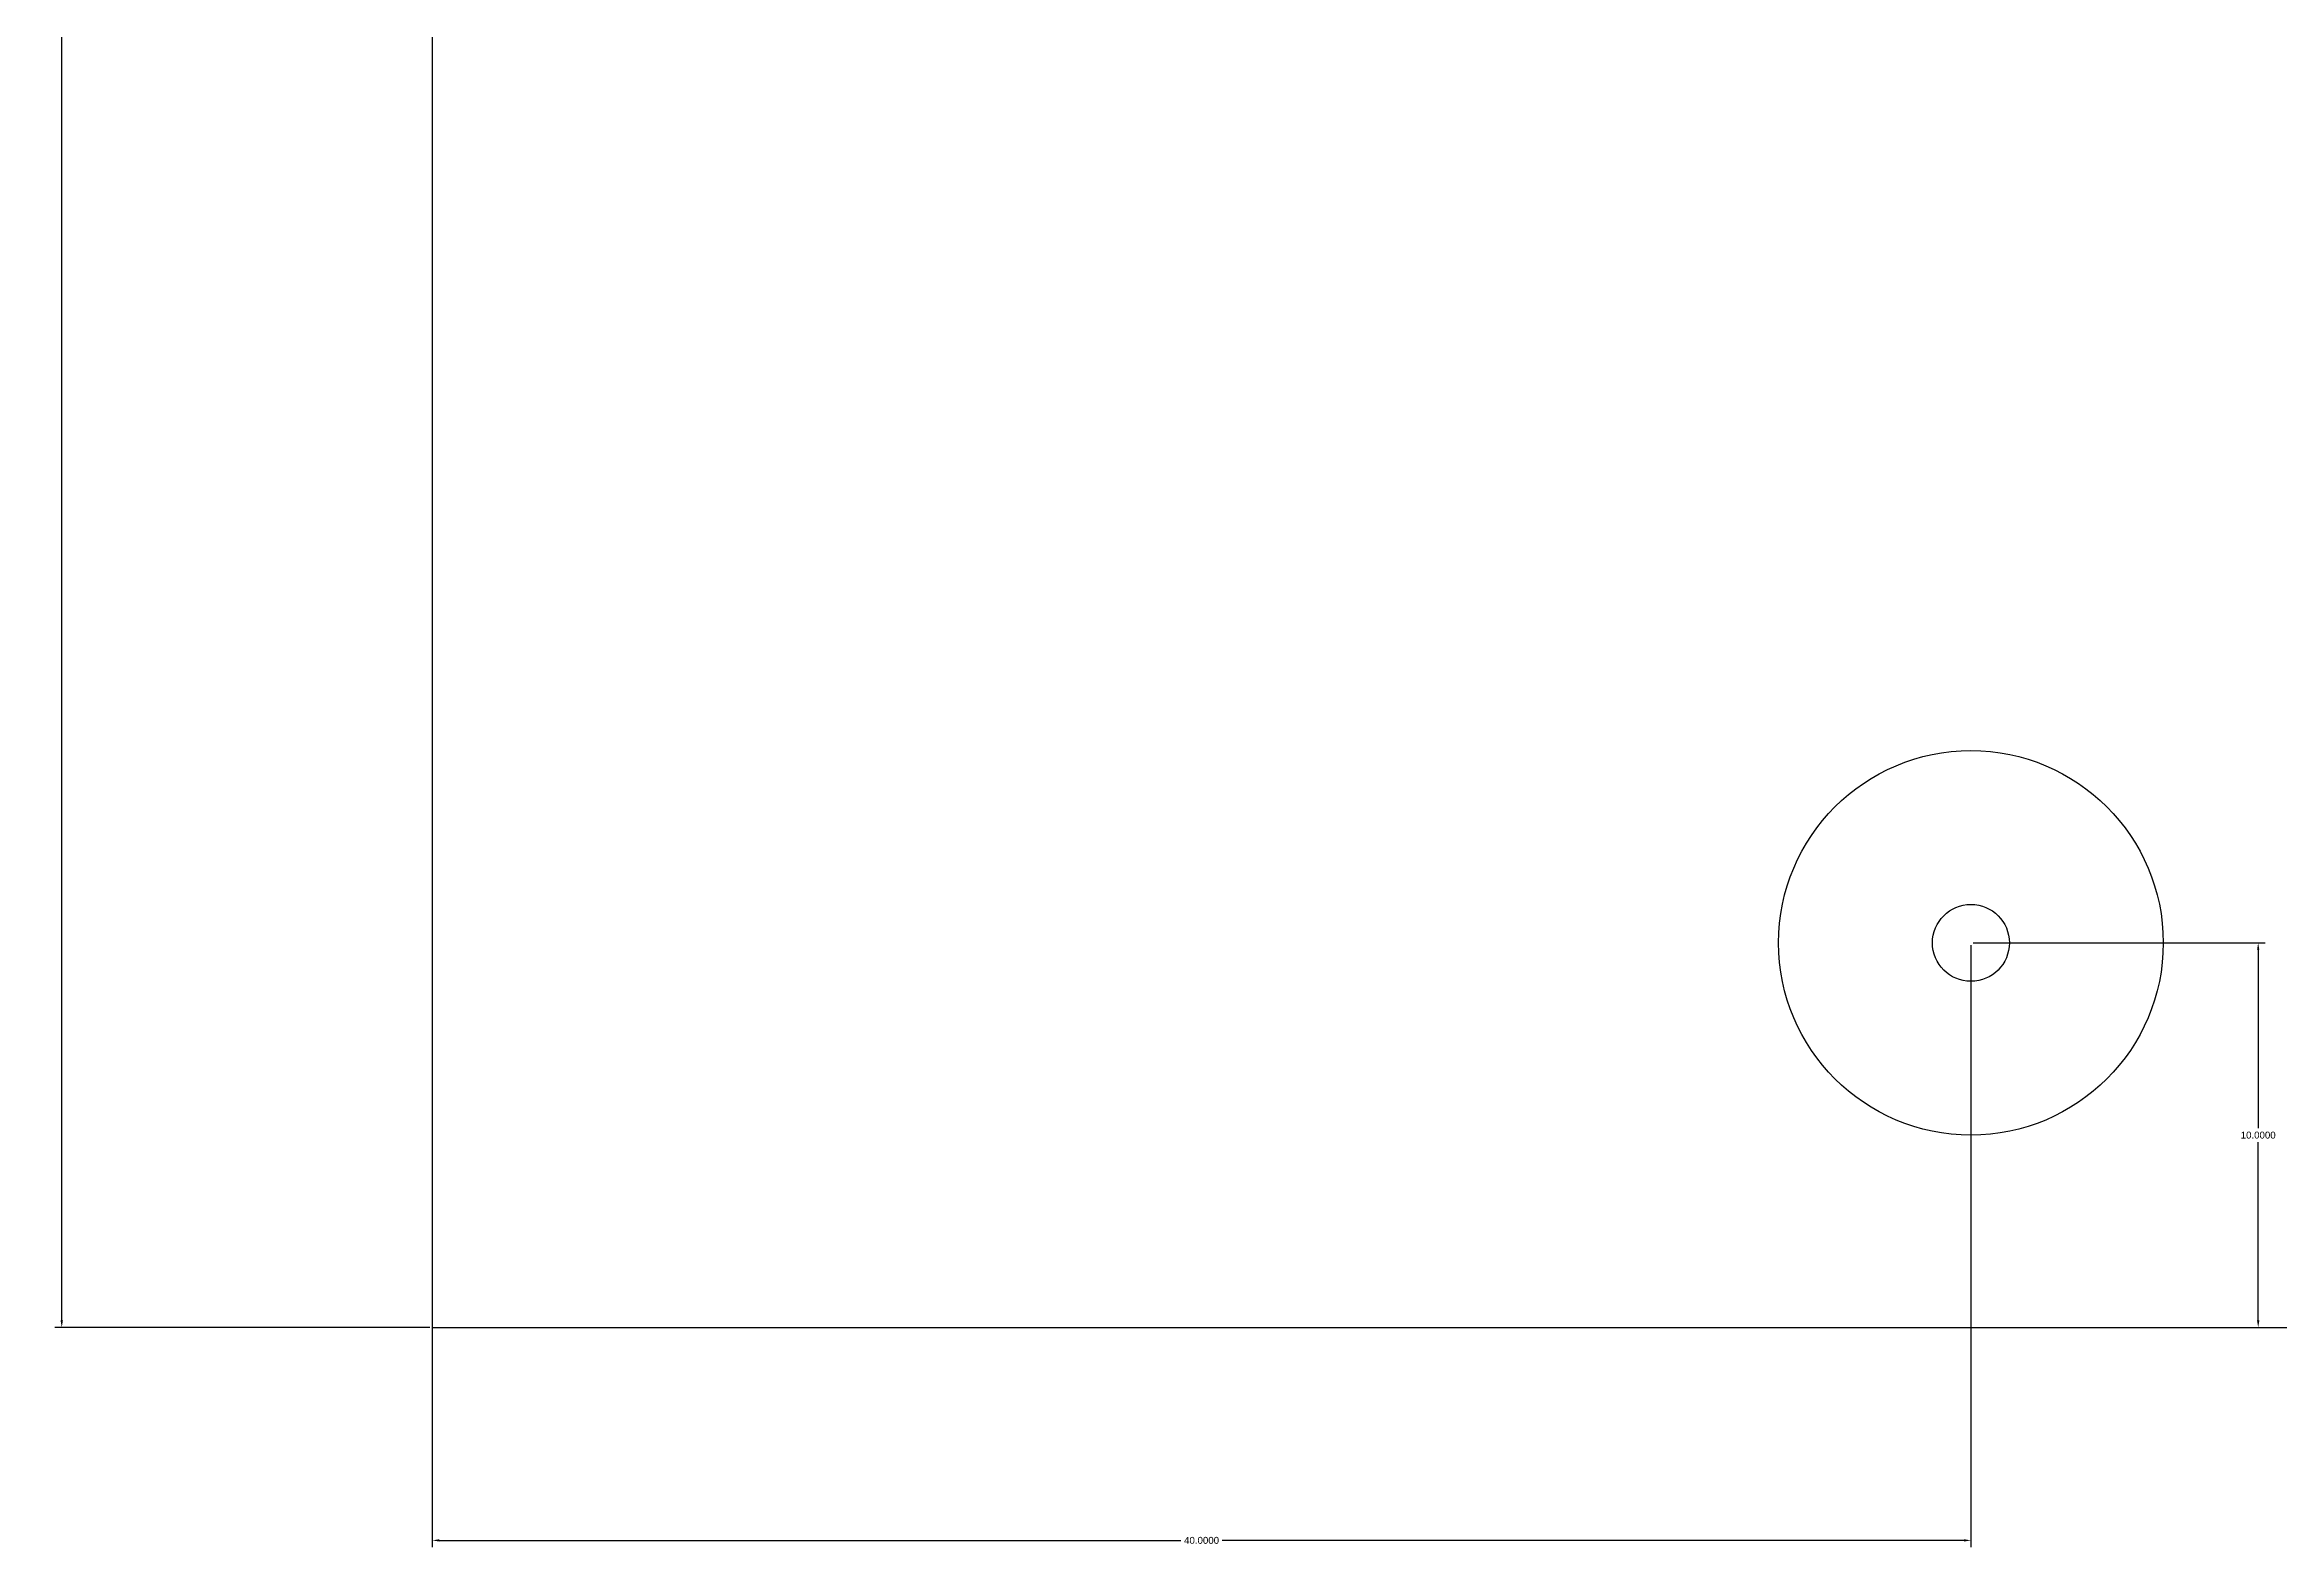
# Model space of a CAD drawing. Header units: inches. Extents: x -25 to 101, y -52 to 39.
# Drawn here: x -25.1 to 33, y -45.7 to -6.6 of the extents above; entities that cross this region are included whole.
import ezdxf

# ---------------------------------------------------------------- set-up
doc = ezdxf.new("R2010")
doc.units = ezdxf.units.IN
doc.header["$MEASUREMENT"] = 0
doc.layers.add('bottom', color=9, linetype='Continuous')
doc.styles.get("Standard").update_dxf_attribs({"font": 'Arial.ttf'})
doc.dimstyles.get("Standard").update_dxf_attribs({"dimtxt": 0.18, "dimasz": 0.18, "dimexe": 0.18, "dimexo": 0.0625, "dimgap": 0.09, "dimtad": 0, "dimtih": 1, "dimtoh": 1, "dimdec": 4, "dimzin": 0, "dimdsep": 46, "dimtxsty": 'Standard', "dimcen": 0.09, "dimadec": 0, "dimazin": 0, "dimtfac": 1, "dimtdec": 4, "dimtofl": 0, "dimtmove": 0, "dimatfit": 3, "dimfxl": 1, "dimtolj": 1, "dimtzin": 0, "dimarcsym": 0})

# ---------------------------------------------------------------- blocks, each defined once
blk = doc.blocks.new('*D32')
at = {"layer": 'bottom', "color": 0, "lineweight": -2, "transparency": 16777216}
for p, q in [((-15.063, 35), (-24.812, 35)), ((-24.632, 34.82), (-24.632, -2.319)), ((-24.632, -39.82), (-24.632, -2.681)), ((-15.063, -40), (-24.812, -40))]:
    blk.add_line(p, q, dxfattribs=at)
at = {"layer": 'bottom', "color": 0, "transparency": 16777216}
for points in [[(-24.662, 34.82), (-24.602, 34.82), (-24.632, 35)], [(-24.662, -39.82), (-24.602, -39.82), (-24.632, -40)]]:
    blk.add_solid(points, dxfattribs=at)
at = {"layer": 'bottom', "color": 0, "transparency": 16777216, "insert": (-24.632, -2.5), "char_height": 0.18, "attachment_point": 5}
blk.add_mtext('\\A1;75.0000', dxfattribs=at)
blk = doc.blocks.new('*D34')
at = {"layer": 'bottom', "color": 0, "lineweight": -2, "transparency": 16777216}
for p, q in [((-15, -30.062), (-15, -45.719)), ((25, -30.062), (25, -45.719)), ((-14.82, -45.539), (4.463, -45.539)), ((24.82, -45.539), (5.537, -45.539))]:
    blk.add_line(p, q, dxfattribs=at)
at = {"layer": 'bottom', "color": 0, "transparency": 16777216}
for points in [[(-14.82, -45.509), (-14.82, -45.569), (-15, -45.539)], [(24.82, -45.509), (24.82, -45.569), (25, -45.539)]]:
    blk.add_solid(points, dxfattribs=at)
at = {"layer": 'bottom', "color": 0, "transparency": 16777216, "insert": (5, -45.539), "char_height": 0.18, "attachment_point": 5}
blk.add_mtext('\\A1;40.0000', dxfattribs=at)
blk = doc.blocks.new('*D40')
at = {"layer": 'bottom', "color": 0, "lineweight": -2, "transparency": 16777216}
for p, q in [((25.062, -30), (32.648, -30)), ((32.468, -30.18), (32.468, -34.819)), ((32.468, -39.82), (32.468, -35.181)), ((25.062, -40), (32.648, -40))]:
    blk.add_line(p, q, dxfattribs=at)
at = {"layer": 'bottom', "color": 0, "transparency": 16777216}
for points in [[(32.438, -30.18), (32.498, -30.18), (32.468, -30)], [(32.438, -39.82), (32.498, -39.82), (32.468, -40)]]:
    blk.add_solid(points, dxfattribs=at)
at = {"layer": 'bottom', "color": 0, "transparency": 16777216, "insert": (32.468, -35), "char_height": 0.18, "attachment_point": 5}
blk.add_mtext('\\A1;10.0000', dxfattribs=at)

msp = doc.modelspace()

# ---------------------------------------------------------------- linework, layer by layer
at = {"layer": 'bottom'}
msp.add_lwpolyline([(-15, 35), (-15, -40), (95, -40), (95, 35), (-10, 35)], close=True, dxfattribs=at)
for radius in [5, 1]:
    msp.add_circle((25, -30), radius, dxfattribs=at)

# ---------------------------------------------------------------- dimensions: what is measured, and where the dimension line sits
for base, p1, p2, picture, middle in [((-24.63245, -40), (-15, 35), (-15, -40), '*D32', (-24.63245, -2.5)), ((32.46838, -40), (25, -30), (25, -40), '*D40', (32.46838, -35))]:
    dim = msp.add_linear_dim(base=base, p1=p1, p2=p2, angle=90, dimstyle='Standard', dxfattribs=at)
    dim.commit()
    dim.dimension.update_dxf_attribs({"geometry": picture, "text_midpoint": middle})
dim = msp.add_linear_dim(base=(-15, -45.53931), p1=(25, -30), p2=(-15, -30), dimstyle='Standard', dxfattribs=at)
dim.commit()
dim.dimension.update_dxf_attribs({"geometry": '*D34', "text_midpoint": (5, -45.53931)})

doc.saveas('drawing.dxf')
